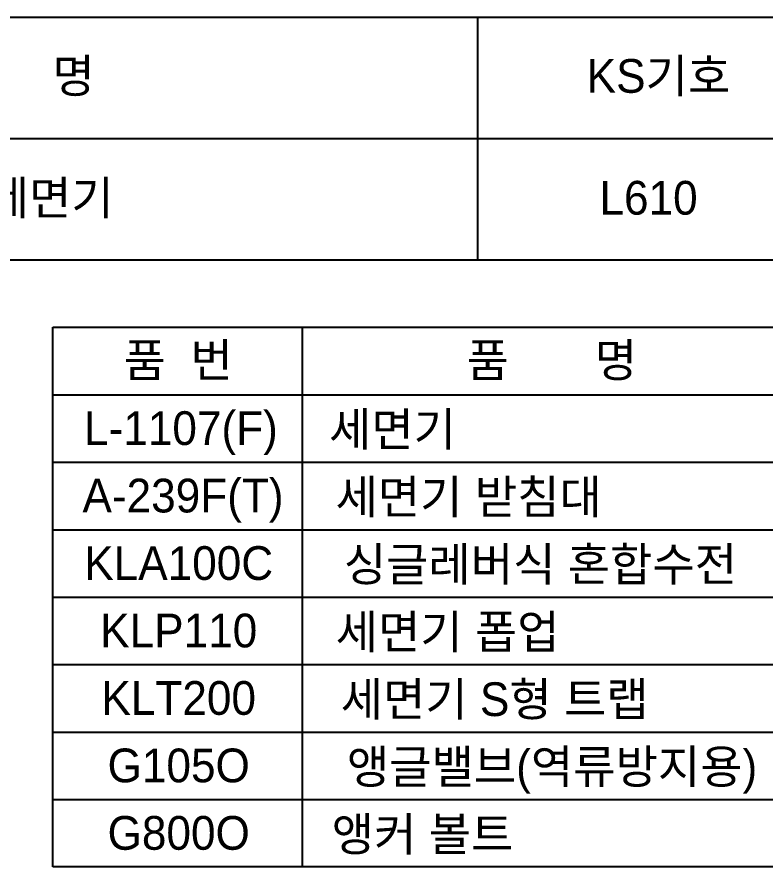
# Model space of a CAD drawing. Header units: millimetres. Extents: x 0 to 5707, y -67 to 2530.
# Drawn here: x 4856 to 5411, y 1900 to 2530 of the extents above; entities that cross this region are included whole.
import ezdxf
from ezdxf.enums import TextEntityAlignment as Align

# ---------------------------------------------------------------- set-up
doc = ezdxf.new("R2010")
doc.units = ezdxf.units.MM
doc.layers.add('TEXT', color=7, linetype='Continuous')
doc.layers.add('도각라인', color=7, linetype='Continuous')
doc.styles.add('타이틀', font='H2GTRM.TTF', dxfattribs={"height": 25})

msp = doc.modelspace()

# ---------------------------------------------------------------- linework, layer by layer
at = {"layer": '도각라인', "color": 7}
for p, q in [((3907.31, 2530), (5707.31, 2530)), ((5197.31, 2350), (5197.31, 2530)), ((4427.31, 2440), (5707.31, 2440)), ((3907.31, 2350), (5707.31, 2350)), ((4882.31, 2300), (5677.31, 2300)), ((4882.31, 1900), (4882.31, 2300)), ((5067.31, 1900), (5067.31, 2300)), ((4882.31, 2250), (5677.31, 2250)), ((4882.31, 2200), (5677.31, 2200)), ((4882.31, 2150), (5677.31, 2150)), ((4882.31, 2100), (5677.31, 2100)), ((4882.31, 2050), (5677.31, 2050)), ((4882.31, 2000), (5677.31, 2000)), ((4882.31, 1950), (5677.31, 1950)), ((5677.31, 1900), (4882.31, 1900))]:
    msp.add_line(p, q, dxfattribs=at)

# ---------------------------------------------------------------- texts
at = {"layer": 'TEXT', "style": '타이틀'}
for s, p in [('품             명', (4823.01, 2486.4)), ('KS기호', (5331.16, 2486.32)), ('평면붙임 세면기', (4813.08, 2396)), ('L610', (5323.8, 2396)), ('품  번', (4975.25, 2275.73)), ('품       명', (5252.13, 2275.73)), ('L-1107(F)', (4977.29, 2225.28)), ('세면기', (5134.04, 2224.38)), ('A-239F(T)', (4978.83, 2175.28)), (' 세면기 받침대', (5185.95, 2174.38)), ('KLA100C', (4975.64, 2125.28)), ('싱글레버식 혼합수전', (5243.69, 2124.38)), ('KLP110', (4975.64, 2075.28)), ('세면기 폽업', (5174.9, 2074.38)), ('KLT200', (4975.64, 2025.28)), ('세면기 S형 트랩', (5209.76, 2024.38)), ('G105O', (4975.64, 1975.28)), ('앵글밸브(역류방지용)', (5252.28, 1974.38)), ('G800O', (4975.64, 1925.28)), ('앵커 볼트', (5156.29, 1924.38))]:
    msp.add_text(s, height=25, dxfattribs=at).set_placement(p, align=Align.MIDDLE_CENTER)

doc.saveas('drawing.dxf')
